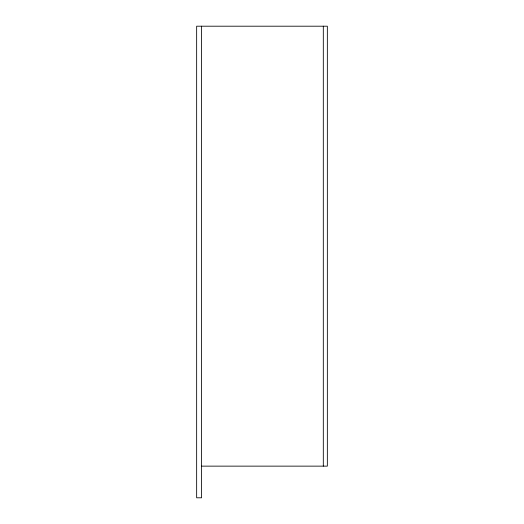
<?xml version="1.0" encoding="UTF-8"?>
<svg xmlns="http://www.w3.org/2000/svg" width="524" height="524" viewBox="0 0 524 524"><rect width="100%" height="100%" fill="white"/><g stroke="black" fill="none" stroke-linecap="round" stroke-linejoin="round"><path stroke-width="0.79" d="M201.589 466.137L327.349 466.137L327.349 26.2L196.651 26.2L196.651 497.8L201.589 497.8L201.589 26.2M323.308 26.2L323.308 466.137"/></g></svg>
